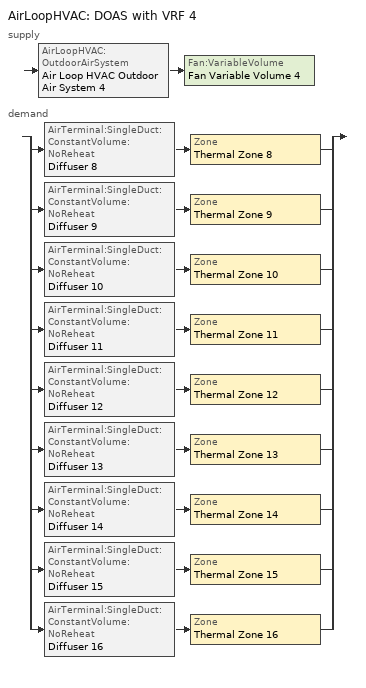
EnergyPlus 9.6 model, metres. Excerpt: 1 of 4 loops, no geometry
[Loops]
AirLoopHVAC 'DOAS with VRF 4'
 supply: AirLoopHVAC:OutdoorAirSystem 'Air Loop HVAC Outdoor Air System 4' > Fan:VariableVolume 'Fan Variable Volume 4'
 demand: split
  | AirTerminal:SingleDuct:ConstantVolume:NoReheat 'Diffuser 8' > Zone 'Thermal Zone 8'
  | AirTerminal:SingleDuct:ConstantVolume:NoReheat 'Diffuser 9' > Zone 'Thermal Zone 9'
  | AirTerminal:SingleDuct:ConstantVolume:NoReheat 'Diffuser 10' > Zone 'Thermal Zone 10'
  | AirTerminal:SingleDuct:ConstantVolume:NoReheat 'Diffuser 11' > Zone 'Thermal Zone 11'
  | AirTerminal:SingleDuct:ConstantVolume:NoReheat 'Diffuser 12' > Zone 'Thermal Zone 12'
  | AirTerminal:SingleDuct:ConstantVolume:NoReheat 'Diffuser 13' > Zone 'Thermal Zone 13'
  | AirTerminal:SingleDuct:ConstantVolume:NoReheat 'Diffuser 14' > Zone 'Thermal Zone 14'
  | AirTerminal:SingleDuct:ConstantVolume:NoReheat 'Diffuser 15' > Zone 'Thermal Zone 15'
  | AirTerminal:SingleDuct:ConstantVolume:NoReheat 'Diffuser 16' > Zone 'Thermal Zone 16'
[Controller:MechanicalVentilation]
Controller Mechanical Ventilation 4: Availability Schedule=Always On Discrete; Demand Controlled Ventilation=No; System Outdoor Air Method=ZoneSum; Zone or ZoneList Name 1=Thermal Zone 8; Design Specification Outdoor Air Object Name 1=Ventilation 8; Zone or ZoneList Name 2=Thermal Zone 9; Design Specification Outdoor Air Object Name 2=Ventilation 9; Zone or ZoneList Name 3=Thermal Zone 10; Design Specification Outdoor Air Object Name 3=Ventilation 10; Zone or ZoneList Name 4=Thermal Zone 11; Design Specification Outdoor Air Object Name 4=Ventilation 11; Zone or ZoneList Name 5=Thermal Zone 12; Design Specification Outdoor Air Object Name 5=Ventilation 12; Zone or ZoneList Name 6=Thermal Zone 13; Design Specification Outdoor Air Object Name 6=Ventilation 13; Zone or ZoneList Name 7=Thermal Zone 14; Design Specification Outdoor Air Object Name 7=Ventilation 14; Zone or ZoneList Name 8=Thermal Zone 15; Design Specification Outdoor Air Object Name 8=Ventilation 15; Zone or ZoneList Name 9=Thermal Zone 16; Design Specification Outdoor Air Object Name 9=Ventilation 16
[AirLoopHVAC]
DOAS with VRF 4: Design Supply Air Flow Rate m3/s=AutoSize; Design Return Air Flow Fraction of Supply Air Flow=1
[Sizing:System]
DOAS with VRF 4: Type of Load to Size On=VentilationRequirement; Design Outdoor Air Flow Rate m3/s=Autosize; Central Heating Maximum System Air Flow Ratio=Autosize; Preheat Design Temperature C=7; Preheat Design Humidity Ratio kgWater/kgDryAir=0.008; Precool Design Temperature C=12.8; Precool Design Humidity Ratio kgWater/kgDryAir=0.008; Central Cooling Design Supply Air Temperature C=12.8; Central Heating Design Supply Air Temperature C=12.8; Type of Zone Sum to Use=NonCoincident; 100% Outdoor Air in Cooling=Yes; 100% Outdoor Air in Heating=Yes; Central Cooling Design Supply Air Humidity Ratio kgWater/kgDryAir=0.0085; Central Heating Design Supply Air Humidity Ratio kgWater/kgDryAir=0.008; Cooling Supply Air Flow Rate Method=DesignDay; Cooling Supply Air Flow Rate m3/s=0; Cooling Supply Air Flow Rate Per Floor Area m3/s-m2=0.00996765; Cooling Fraction of Autosized Cooling Supply Air Flow Rate=1; Cooling Supply Air Flow Rate Per Unit Cooling Capacity m3/s-W=3.94755e-05; Heating Supply Air Flow Rate Method=DesignDay; Heating Supply Air Flow Rate m3/s=0; Heating Supply Air Flow Rate Per Floor Area m3/s-m2=0.00996765; Heating Fraction of Autosized Heating Supply Air Flow Rate=1; Heating Fraction of Autosized Cooling Supply Air Flow Rate=1; Heating Supply Air Flow Rate Per Unit Heating Capacity m3/s-W=3.15882e-05; System Outdoor Air Method=ZoneSum; Zone Maximum Outdoor Air Fraction dimensionless=1; Cooling Design Capacity Method=CoolingDesignCapacity; Cooling Design Capacity W=Autosize; Cooling Design Capacity Per Floor Area W/m2=234.7; Fraction of Autosized Cooling Design Capacity=1; Heating Design Capacity Method=HeatingDesignCapacity; Heating Design Capacity W=Autosize; Heating Design Capacity Per Floor Area W/m2=157; Fraction of Autosized Heating Design Capacity=1; Central Cooling Capacity Control Method=OnOff; Occupant Diversity=Autosize
[Controller:OutdoorAir]
Controller Outdoor Air 4: Minimum Outdoor Air Flow Rate m3/s=0; Maximum Outdoor Air Flow Rate m3/s=Autosize; Economizer Control Type=NoEconomizer; Economizer Control Action Type=ModulateFlow; Economizer Maximum Limit Dry-Bulb Temperature C=28; Economizer Maximum Limit Enthalpy J/kg=64000; Economizer Minimum Limit Dry-Bulb Temperature C=-100; Lockout Type=NoLockout; Minimum Limit Type=FixedMinimum; Mechanical Ventilation Controller=Controller Mechanical Ventilation 4; High Humidity Control=No; Control High Indoor Humidity Based on Outdoor Humidity Ratio=Yes; Heat Recovery Bypass Control Type=BypassWhenWithinEconomizerLimits
[SetpointManager:MixedAir]
Node Air Deck 100% Outoor 4 OS Default SPM: Control Variable=Temperature; Setpoint Node or NodeList=Node Air Deck 100% Outoor 4
[Fan:VariableVolume]
Fan Variable Volume 4: Availability Schedule=Always On Discrete hvac_library; Fan Total Efficiency=0.79; Pressure Rise Pa=404; Maximum Flow Rate m3/s=Autosize; Fan Power Minimum Flow Rate Input Method=FixedFlowRate; Fan Power Minimum Flow Fraction=0; Fan Power Minimum Air Flow Rate m3/s=0; Motor Efficiency=0.93; Motor In Airstream Fraction=1; Fan Power Coefficient 1=0.0407599; Fan Power Coefficient 2=0.088045; Fan Power Coefficient 3=-0.0729261; Fan Power Coefficient 4=0.94374; Fan Power Coefficient 5=0
[SetpointManager:OutdoorAirReset]
OA Temp Reset 4: Control Variable=Temperature; Setpoint at Outdoor Low Temperature C=18; Outdoor Low Temperature C=10; Setpoint at Outdoor High Temperature C=18; Outdoor High Temperature C=24; Setpoint Node or NodeList=Node Air Deck Supply 4
[ZoneControl:Thermostat] Temperature Difference Between Cutout And Setpoint deltaC=0
Name | Zone or ZoneList | Control Type Schedule | Control 1
Thermal Zone 8 Thermostat | Thermal Zone 8 | Thermal Zone 8 Thermostat Schedule | Thermostat Setpoint Dual Setpoint 8
Thermal Zone 9 Thermostat | Thermal Zone 9 | Thermal Zone 9 Thermostat Schedule | Thermostat Setpoint Dual Setpoint 9
Thermal Zone 10 Thermostat | Thermal Zone 10 | Thermal Zone 10 Thermostat Schedule | Thermostat Setpoint Dual Setpoint 10
Thermal Zone 11 Thermostat | Thermal Zone 11 | Thermal Zone 11 Thermostat Schedule | Thermostat Setpoint Dual Setpoint 11
Thermal Zone 12 Thermostat | Thermal Zone 12 | Thermal Zone 12 Thermostat Schedule | Thermostat Setpoint Dual Setpoint 12
Thermal Zone 13 Thermostat | Thermal Zone 13 | Thermal Zone 13 Thermostat Schedule | Thermostat Setpoint Dual Setpoint 13
Thermal Zone 14 Thermostat | Thermal Zone 14 | Thermal Zone 14 Thermostat Schedule | Thermostat Setpoint Dual Setpoint 14
Thermal Zone 15 Thermostat | Thermal Zone 15 | Thermal Zone 15 Thermostat Schedule | Thermostat Setpoint Dual Setpoint 15
Thermal Zone 16 Thermostat | Thermal Zone 16 | Thermal Zone 16 Thermostat Schedule | Thermostat Setpoint Dual Setpoint 16
[ThermostatSetpoint:DualSetpoint]
Name | Heating Setpoint Temperature Schedule | Cooling Setpoint Temperature Schedule
Thermostat Setpoint Dual Setpoint 8 | HtgSetp 8 | ClgSetp 8
Thermostat Setpoint Dual Setpoint 9 | HtgSetp 9 | ClgSetp 9
Thermostat Setpoint Dual Setpoint 10 | HtgSetp 10 | ClgSetp 10
Thermostat Setpoint Dual Setpoint 11 | HtgSetp 11 | ClgSetp 11
Thermostat Setpoint Dual Setpoint 12 | HtgSetp 12 | ClgSetp 12
Thermostat Setpoint Dual Setpoint 13 | HtgSetp 13 | ClgSetp 13
Thermostat Setpoint Dual Setpoint 14 | HtgSetp 14 | ClgSetp 14
Thermostat Setpoint Dual Setpoint 15 | HtgSetp 15 | ClgSetp 15
Thermostat Setpoint Dual Setpoint 16 | HtgSetp 16 | ClgSetp 16
[ZoneHVAC:TerminalUnit:VariableRefrigerantFlow] Terminal Unit Availability Schedule=Always On Discrete hvac_library; Cooling Supply Air Flow Rate m3/s=Autosize; No Cooling Supply Air Flow Rate m3/s=Autosize; Heating Supply Air Flow Rate m3/s=Autosize; No Heating Supply Air Flow Rate m3/s=Autosize; Cooling Outdoor Air Flow Rate m3/s=0; Heating Outdoor Air Flow Rate m3/s=0; No Load Outdoor Air Flow Rate m3/s=0; Supply Air Fan Operating Mode Schedule=Always On Discrete hvac_library; Supply Air Fan Placement=DrawThrough; Zone Terminal Unit On Parasitic Electric Energy Use W=30; Zone Terminal Unit Off Parasitic Electric Energy Use W=20; Rated Heating Capacity Sizing Ratio W/W=1; Maximum Outdoor Dry-Bulb Temperature for Supplemental Heater Operation C=1.30501e-311
Name | Supply Air Fan Object | Cooling Coil Object | Heating Coil Object | Controlling Zone or Thermostat Location
VRF Zone Terminal 8 | VRF Zone Terminal Fan 8 | VRF Zone Terminal Cooling Coil 8 | VRF Zone Terminal Heating Coil 8 | Thermal Zone 8
VRF Zone Terminal 9 | VRF Zone Terminal Fan 9 | VRF Zone Terminal Cooling Coil 9 | VRF Zone Terminal Heating Coil 9 | Thermal Zone 9
VRF Zone Terminal 10 | VRF Zone Terminal Fan 10 | VRF Zone Terminal Cooling Coil 10 | VRF Zone Terminal Heating Coil 10 | Thermal Zone 10
VRF Zone Terminal 11 | VRF Zone Terminal Fan 11 | VRF Zone Terminal Cooling Coil 11 | VRF Zone Terminal Heating Coil 11 | Thermal Zone 11
VRF Zone Terminal 12 | VRF Zone Terminal Fan 12 | VRF Zone Terminal Cooling Coil 12 | VRF Zone Terminal Heating Coil 12 | Thermal Zone 12
VRF Zone Terminal 13 | VRF Zone Terminal Fan 13 | VRF Zone Terminal Cooling Coil 13 | VRF Zone Terminal Heating Coil 13 | Thermal Zone 13
VRF Zone Terminal 14 | VRF Zone Terminal Fan 14 | VRF Zone Terminal Cooling Coil 14 | VRF Zone Terminal Heating Coil 14 | Thermal Zone 14
VRF Zone Terminal 15 | VRF Zone Terminal Fan 15 | VRF Zone Terminal Cooling Coil 15 | VRF Zone Terminal Heating Coil 15 | Thermal Zone 15
VRF Zone Terminal 16 | VRF Zone Terminal Fan 16 | VRF Zone Terminal Cooling Coil 16 | VRF Zone Terminal Heating Coil 16 | Thermal Zone 16
[Coil:Cooling:DX:VariableRefrigerantFlow] Availability Schedule=Always On Discrete hvac_library; Gross Rated Total Cooling Capacity W=Autosize; Gross Rated Sensible Heat Ratio=Autosize; Rated Air Flow Rate m3/s=Autosize; Cooling Capacity Ratio Modifier Function of Temperature Curve=VRFTUCoolCapFT; Cooling Capacity Modifier Curve Function of Flow Fraction=VRFACCoolCapFFF
VRF Zone Terminal Cooling Coil 8; VRF Zone Terminal Cooling Coil 9; VRF Zone Terminal Cooling Coil 10; VRF Zone Terminal Cooling Coil 11; VRF Zone Terminal Cooling Coil 12; VRF Zone Terminal Cooling Coil 13; VRF Zone Terminal Cooling Coil 14; VRF Zone Terminal Cooling Coil 15; VRF Zone Terminal Cooling Coil 16
[Coil:Heating:DX:VariableRefrigerantFlow] Availability Schedule=Always On Discrete hvac_library; Gross Rated Heating Capacity W=Autosize; Rated Air Flow Rate m3/s=Autosize; Heating Capacity Ratio Modifier Function of Temperature Curve=Coil Heating DX Variable Refrigerant Flow 1 VRFTUHeatCAPFT; Heating Capacity Modifier Function of Flow Fraction Curve=Coil Heating DX Variable Refrigerant Flow 1 VRFACCoolCapFFF
VRF Zone Terminal Heating Coil 8; VRF Zone Terminal Heating Coil 9; VRF Zone Terminal Heating Coil 10; VRF Zone Terminal Heating Coil 11; VRF Zone Terminal Heating Coil 12; VRF Zone Terminal Heating Coil 13; VRF Zone Terminal Heating Coil 14; VRF Zone Terminal Heating Coil 15; VRF Zone Terminal Heating Coil 16
[Fan:OnOff] Availability Schedule=Always On Discrete hvac_library; Fan Total Efficiency=0.6; Pressure Rise Pa=300; Maximum Flow Rate m3/s=Autosize; Motor Efficiency=0.8; Motor In Airstream Fraction=1; Fan Power Ratio Function of Speed Ratio Curve=Fan On Off Power Curve 19; Fan Efficiency Ratio Function of Speed Ratio Curve=Fan On Off Efficiency Curve 6
VRF Zone Terminal Fan 8; VRF Zone Terminal Fan 9; VRF Zone Terminal Fan 10; VRF Zone Terminal Fan 11; VRF Zone Terminal Fan 12; VRF Zone Terminal Fan 13; VRF Zone Terminal Fan 14; VRF Zone Terminal Fan 15; VRF Zone Terminal Fan 16
[AirTerminal:SingleDuct:ConstantVolume:NoReheat] Availability Schedule=Always On Discrete hvac_library; Maximum Air Flow Rate m3/s=AutoSize
Diffuser 8; Diffuser 9; Diffuser 10; Diffuser 11; Diffuser 12; Diffuser 13; Diffuser 14; Diffuser 15; Diffuser 16
[Zone equipment]
Thermal Zone 8: VRF Zone Terminal 8, Diffuser 8
Thermal Zone 9: VRF Zone Terminal 9, Diffuser 9
Thermal Zone 10: VRF Zone Terminal 10, Diffuser 10
Thermal Zone 11: VRF Zone Terminal 11, Diffuser 11
Thermal Zone 12: VRF Zone Terminal 12, Diffuser 12
Thermal Zone 13: VRF Zone Terminal 13, Diffuser 13
Thermal Zone 14: VRF Zone Terminal 14, Diffuser 14
Thermal Zone 15: VRF Zone Terminal 15, Diffuser 15
Thermal Zone 16: VRF Zone Terminal 16, Diffuser 16
[Sizing:Zone] Zone Cooling Design Supply Air Temperature Input Method=SupplyAirTemperature; Zone Cooling Design Supply Air Temperature C=12.7; Zone Cooling Design Supply Air Temperature Difference deltaC=11.11; Zone Heating Design Supply Air Temperature Input Method=SupplyAirTemperature; Zone Heating Design Supply Air Temperature C=41.5; Zone Heating Design Supply Air Temperature Difference deltaC=11.11; Zone Cooling Design Supply Air Humidity Ratio kgWater/kgDryAir=0.0085; Zone Heating Design Supply Air Humidity Ratio kgWater/kgDryAir=0.008; Cooling Design Air Flow Method=DesignDay; Cooling Design Air Flow Rate m3/s=0; Cooling Minimum Air Flow per Zone Floor Area m3/s-m2=0.000762; Cooling Minimum Air Flow m3/s=0; Cooling Minimum Air Flow Fraction=0; Heating Design Air Flow Method=DesignDay; Heating Design Air Flow Rate m3/s=0; Heating Maximum Air Flow per Zone Floor Area m3/s-m2=0.002032; Heating Maximum Air Flow m3/s=0.141576; Heating Maximum Air Flow Fraction=0.3; Account for Dedicated Outdoor Air System=No
Name | Design Specification Outdoor Air Object
Thermal Zone 8 | Ventilation 8
Thermal Zone 9 | Ventilation 9
Thermal Zone 10 | Ventilation 10
Thermal Zone 11 | Ventilation 11
Thermal Zone 12 | Ventilation 12
Thermal Zone 13 | Ventilation 13
Thermal Zone 14 | Ventilation 14
Thermal Zone 15 | Ventilation 15
Thermal Zone 16 | Ventilation 16
[DesignSpecification:OutdoorAir] Outdoor Air Method=Sum; Outdoor Air Flow per Person m3/s-person=0; Outdoor Air Flow per Zone Floor Area m3/s-m2=0; Outdoor Air Flow per Zone m3/s=0; Outdoor Air Flow Air Changes per Hour 1/hr=1.01
Ventilation 8; Ventilation 9; Ventilation 10; Ventilation 11; Ventilation 12; Ventilation 13; Ventilation 14; Ventilation 15; Ventilation 16
[Schedule:Day:Interval]
HtgSetp Summer Design Day 8; HtgSetp Summer Design Day 9; HtgSetp Summer Design Day 10; HtgSetp Summer Design Day 11; HtgSetp Summer Design Day 12; HtgSetp Summer Design Day 13; HtgSetp Summer Design Day 14; HtgSetp Summer Design Day 15; HtgSetp Summer Design Day 16: No, 24:00, 15.6
HtgSetp Winter Design Day 8; HtgSetp Winter Design Day 9; HtgSetp Winter Design Day 10; HtgSetp Winter Design Day 11; HtgSetp Winter Design Day 12; HtgSetp Winter Design Day 13; HtgSetp Winter Design Day 14; HtgSetp Winter Design Day 15; HtgSetp Winter Design Day 16: No, 24:00, 21
ClgSetp Summer Design Day 8; ClgSetp Summer Design Day 9; ClgSetp Summer Design Day 10; ClgSetp Summer Design Day 11; ClgSetp Summer Design Day 12; ClgSetp Summer Design Day 13; ClgSetp Summer Design Day 14; ClgSetp Summer Design Day 15; ClgSetp Summer Design Day 16: No, 06:00, 26.7, 22:00, 24, 24:00, 26.7
ClgSetp Winter Design Day 8; ClgSetp Winter Design Day 9; ClgSetp Winter Design Day 10; ClgSetp Winter Design Day 11; ClgSetp Winter Design Day 12; ClgSetp Winter Design Day 13; ClgSetp Winter Design Day 14; ClgSetp Winter Design Day 15; ClgSetp Winter Design Day 16: No, 24:00, 26.7
ClgSetp Default Schedule 8; ClgSetp Default Schedule 9; ClgSetp Default Schedule 10; ClgSetp Default Schedule 11; ClgSetp Default Schedule 12; ClgSetp Default Schedule 13; ClgSetp Default Schedule 14; ClgSetp Default Schedule 15; ClgSetp Default Schedule 16: Temperature 37, No, 01:00, 28.7, 02:00, 28.7, 03:00, 28.7, 04:00, 28.7, 05:00, 28.7, 06:00, 28.7, 07:00, 25.7, 08:00, 25.7, 09:00, 25.7, 10:00, 25.7, 11:00, 25.7, 12:00, 25.7, 13:00, 25.7, 14:00, 25.7, 15:00, 25.7, 16:00, 25.7, 17:00, 25.7, 18:00, 25.7, 19:00, 25.7, 20:00, 25.7, 21:00, 28.7, 22:00, 28.7, 23:00, 28.7, 24:00, 28.7
HtgSetp Default Schedule 8; HtgSetp Default Schedule 9; HtgSetp Default Schedule 10; HtgSetp Default Schedule 11; HtgSetp Default Schedule 12; HtgSetp Default Schedule 13; HtgSetp Default Schedule 14; HtgSetp Default Schedule 15; HtgSetp Default Schedule 16: Temperature 36, No, 01:00, 22.2, 02:00, 22.2, 03:00, 22.2, 04:00, 22.2, 05:00, 22.2, 06:00, 22.2, 07:00, 19, 08:00, 19, 09:00, 19, 10:00, 19, 11:00, 19, 12:00, 19, 13:00, 19, 14:00, 19, 15:00, 19, 16:00, 19, 17:00, 19, 18:00, 19, 19:00, 19, 20:00, 19, 21:00, 22.2, 22:00, 22.2, 23:00, 22.2, 24:00, 22.2
[Schedule:Week:Daily]
HtgSetp 8 Week Rule - Jan1-Dec31: HtgSetp Default Schedule 8, HtgSetp Default Schedule 8, HtgSetp Default Schedule 8, HtgSetp Default Schedule 8, HtgSetp Default Schedule 8, HtgSetp Default Schedule 8, HtgSetp Default Schedule 8, HtgSetp Default Schedule 8, HtgSetp Summer Design Day 8, HtgSetp Winter Design Day 8, HtgSetp Default Schedule 8, HtgSetp Default Schedule 8
ClgSetp 8 Week Rule - Jan1-Dec31: ClgSetp Default Schedule 8, ClgSetp Default Schedule 8, ClgSetp Default Schedule 8, ClgSetp Default Schedule 8, ClgSetp Default Schedule 8, ClgSetp Default Schedule 8, ClgSetp Default Schedule 8, ClgSetp Default Schedule 8, ClgSetp Summer Design Day 8, ClgSetp Winter Design Day 8, ClgSetp Default Schedule 8, ClgSetp Default Schedule 8
HtgSetp 9 Week Rule - Jan1-Dec31: HtgSetp Default Schedule 9, HtgSetp Default Schedule 9, HtgSetp Default Schedule 9, HtgSetp Default Schedule 9, HtgSetp Default Schedule 9, HtgSetp Default Schedule 9, HtgSetp Default Schedule 9, HtgSetp Default Schedule 9, HtgSetp Summer Design Day 9, HtgSetp Winter Design Day 9, HtgSetp Default Schedule 9, HtgSetp Default Schedule 9
ClgSetp 9 Week Rule - Jan1-Dec31: ClgSetp Default Schedule 9, ClgSetp Default Schedule 9, ClgSetp Default Schedule 9, ClgSetp Default Schedule 9, ClgSetp Default Schedule 9, ClgSetp Default Schedule 9, ClgSetp Default Schedule 9, ClgSetp Default Schedule 9, ClgSetp Summer Design Day 9, ClgSetp Winter Design Day 9, ClgSetp Default Schedule 9, ClgSetp Default Schedule 9
HtgSetp 10 Week Rule - Jan1-Dec31: HtgSetp Default Schedule 10, HtgSetp Default Schedule 10, HtgSetp Default Schedule 10, HtgSetp Default Schedule 10, HtgSetp Default Schedule 10, HtgSetp Default Schedule 10, HtgSetp Default Schedule 10, HtgSetp Default Schedule 10, HtgSetp Summer Design Day 10, HtgSetp Winter Design Day 10, HtgSetp Default Schedule 10, HtgSetp Default Schedule 10
ClgSetp 10 Week Rule - Jan1-Dec31: ClgSetp Default Schedule 10, ClgSetp Default Schedule 10, ClgSetp Default Schedule 10, ClgSetp Default Schedule 10, ClgSetp Default Schedule 10, ClgSetp Default Schedule 10, ClgSetp Default Schedule 10, ClgSetp Default Schedule 10, ClgSetp Summer Design Day 10, ClgSetp Winter Design Day 10, ClgSetp Default Schedule 10, ClgSetp Default Schedule 10
HtgSetp 11 Week Rule - Jan1-Dec31: HtgSetp Default Schedule 11, HtgSetp Default Schedule 11, HtgSetp Default Schedule 11, HtgSetp Default Schedule 11, HtgSetp Default Schedule 11, HtgSetp Default Schedule 11, HtgSetp Default Schedule 11, HtgSetp Default Schedule 11, HtgSetp Summer Design Day 11, HtgSetp Winter Design Day 11, HtgSetp Default Schedule 11, HtgSetp Default Schedule 11
ClgSetp 11 Week Rule - Jan1-Dec31: ClgSetp Default Schedule 11, ClgSetp Default Schedule 11, ClgSetp Default Schedule 11, ClgSetp Default Schedule 11, ClgSetp Default Schedule 11, ClgSetp Default Schedule 11, ClgSetp Default Schedule 11, ClgSetp Default Schedule 11, ClgSetp Summer Design Day 11, ClgSetp Winter Design Day 11, ClgSetp Default Schedule 11, ClgSetp Default Schedule 11
HtgSetp 12 Week Rule - Jan1-Dec31: HtgSetp Default Schedule 12, HtgSetp Default Schedule 12, HtgSetp Default Schedule 12, HtgSetp Default Schedule 12, HtgSetp Default Schedule 12, HtgSetp Default Schedule 12, HtgSetp Default Schedule 12, HtgSetp Default Schedule 12, HtgSetp Summer Design Day 12, HtgSetp Winter Design Day 12, HtgSetp Default Schedule 12, HtgSetp Default Schedule 12
ClgSetp 12 Week Rule - Jan1-Dec31: ClgSetp Default Schedule 12, ClgSetp Default Schedule 12, ClgSetp Default Schedule 12, ClgSetp Default Schedule 12, ClgSetp Default Schedule 12, ClgSetp Default Schedule 12, ClgSetp Default Schedule 12, ClgSetp Default Schedule 12, ClgSetp Summer Design Day 12, ClgSetp Winter Design Day 12, ClgSetp Default Schedule 12, ClgSetp Default Schedule 12
HtgSetp 13 Week Rule - Jan1-Dec31: HtgSetp Default Schedule 13, HtgSetp Default Schedule 13, HtgSetp Default Schedule 13, HtgSetp Default Schedule 13, HtgSetp Default Schedule 13, HtgSetp Default Schedule 13, HtgSetp Default Schedule 13, HtgSetp Default Schedule 13, HtgSetp Summer Design Day 13, HtgSetp Winter Design Day 13, HtgSetp Default Schedule 13, HtgSetp Default Schedule 13
ClgSetp 13 Week Rule - Jan1-Dec31: ClgSetp Default Schedule 13, ClgSetp Default Schedule 13, ClgSetp Default Schedule 13, ClgSetp Default Schedule 13, ClgSetp Default Schedule 13, ClgSetp Default Schedule 13, ClgSetp Default Schedule 13, ClgSetp Default Schedule 13, ClgSetp Summer Design Day 13, ClgSetp Winter Design Day 13, ClgSetp Default Schedule 13, ClgSetp Default Schedule 13
HtgSetp 14 Week Rule - Jan1-Dec31: HtgSetp Default Schedule 14, HtgSetp Default Schedule 14, HtgSetp Default Schedule 14, HtgSetp Default Schedule 14, HtgSetp Default Schedule 14, HtgSetp Default Schedule 14, HtgSetp Default Schedule 14, HtgSetp Default Schedule 14, HtgSetp Summer Design Day 14, HtgSetp Winter Design Day 14, HtgSetp Default Schedule 14, HtgSetp Default Schedule 14
ClgSetp 14 Week Rule - Jan1-Dec31: ClgSetp Default Schedule 14, ClgSetp Default Schedule 14, ClgSetp Default Schedule 14, ClgSetp Default Schedule 14, ClgSetp Default Schedule 14, ClgSetp Default Schedule 14, ClgSetp Default Schedule 14, ClgSetp Default Schedule 14, ClgSetp Summer Design Day 14, ClgSetp Winter Design Day 14, ClgSetp Default Schedule 14, ClgSetp Default Schedule 14
HtgSetp 15 Week Rule - Jan1-Dec31: HtgSetp Default Schedule 15, HtgSetp Default Schedule 15, HtgSetp Default Schedule 15, HtgSetp Default Schedule 15, HtgSetp Default Schedule 15, HtgSetp Default Schedule 15, HtgSetp Default Schedule 15, HtgSetp Default Schedule 15, HtgSetp Summer Design Day 15, HtgSetp Winter Design Day 15, HtgSetp Default Schedule 15, HtgSetp Default Schedule 15
ClgSetp 15 Week Rule - Jan1-Dec31: ClgSetp Default Schedule 15, ClgSetp Default Schedule 15, ClgSetp Default Schedule 15, ClgSetp Default Schedule 15, ClgSetp Default Schedule 15, ClgSetp Default Schedule 15, ClgSetp Default Schedule 15, ClgSetp Default Schedule 15, ClgSetp Summer Design Day 15, ClgSetp Winter Design Day 15, ClgSetp Default Schedule 15, ClgSetp Default Schedule 15
HtgSetp 16 Week Rule - Jan1-Dec31: HtgSetp Default Schedule 16, HtgSetp Default Schedule 16, HtgSetp Default Schedule 16, HtgSetp Default Schedule 16, HtgSetp Default Schedule 16, HtgSetp Default Schedule 16, HtgSetp Default Schedule 16, HtgSetp Default Schedule 16, HtgSetp Summer Design Day 16, HtgSetp Winter Design Day 16, HtgSetp Default Schedule 16, HtgSetp Default Schedule 16
ClgSetp 16 Week Rule - Jan1-Dec31: ClgSetp Default Schedule 16, ClgSetp Default Schedule 16, ClgSetp Default Schedule 16, ClgSetp Default Schedule 16, ClgSetp Default Schedule 16, ClgSetp Default Schedule 16, ClgSetp Default Schedule 16, ClgSetp Default Schedule 16, ClgSetp Summer Design Day 16, ClgSetp Winter Design Day 16, ClgSetp Default Schedule 16, ClgSetp Default Schedule 16
[Schedule:Year]
HtgSetp 8: HtgSetp 8 Week Rule - Jan1-Dec31, 1, 1, 12, 31
ClgSetp 8: ClgSetp 8 Week Rule - Jan1-Dec31, 1, 1, 12, 31
HtgSetp 9: HtgSetp 9 Week Rule - Jan1-Dec31, 1, 1, 12, 31
ClgSetp 9: ClgSetp 9 Week Rule - Jan1-Dec31, 1, 1, 12, 31
HtgSetp 10: HtgSetp 10 Week Rule - Jan1-Dec31, 1, 1, 12, 31
ClgSetp 10: ClgSetp 10 Week Rule - Jan1-Dec31, 1, 1, 12, 31
HtgSetp 11: HtgSetp 11 Week Rule - Jan1-Dec31, 1, 1, 12, 31
ClgSetp 11: ClgSetp 11 Week Rule - Jan1-Dec31, 1, 1, 12, 31
HtgSetp 12: HtgSetp 12 Week Rule - Jan1-Dec31, 1, 1, 12, 31
ClgSetp 12: ClgSetp 12 Week Rule - Jan1-Dec31, 1, 1, 12, 31
HtgSetp 13: HtgSetp 13 Week Rule - Jan1-Dec31, 1, 1, 12, 31
ClgSetp 13: ClgSetp 13 Week Rule - Jan1-Dec31, 1, 1, 12, 31
HtgSetp 14: HtgSetp 14 Week Rule - Jan1-Dec31, 1, 1, 12, 31
ClgSetp 14: ClgSetp 14 Week Rule - Jan1-Dec31, 1, 1, 12, 31
HtgSetp 15: HtgSetp 15 Week Rule - Jan1-Dec31, 1, 1, 12, 31
ClgSetp 15: ClgSetp 15 Week Rule - Jan1-Dec31, 1, 1, 12, 31
HtgSetp 16: HtgSetp 16 Week Rule - Jan1-Dec31, 1, 1, 12, 31
ClgSetp 16: ClgSetp 16 Week Rule - Jan1-Dec31, 1, 1, 12, 31
[Schedule:Compact]
Thermal Zone 8 Thermostat Schedule; Thermal Zone 9 Thermostat Schedule; Thermal Zone 10 Thermostat Schedule; Thermal Zone 11 Thermostat Schedule; Thermal Zone 12 Thermostat Schedule; Thermal Zone 13 Thermostat Schedule; Thermal Zone 14 Thermostat Schedule; Thermal Zone 15 Thermostat Schedule; Thermal Zone 16 Thermostat Schedule: Through: 12/31, For: AllDays, Until: 24:00, 4
[Curve:Biquadratic] Input Unit Type for X=Temperature; Input Unit Type for Y=Temperature; Output Unit Type=Dimensionless
Name | Coefficient1 Constant | Coefficient2 x | Coefficient3 x**2 | Coefficient4 y | Coefficient5 y**2 | Coefficient6 x*y | Minimum Value of x | Maximum Value of x | Minimum Value of y | Maximum Value of y | Minimum Curve Output | Maximum Curve Output
VRFTUCoolCapFT | 0.0585884 | 0.0587397 | -0.000210275 | 0.010937 | -0.000121955 | -0.000524662 | 15 | 23.89 | 20 | 43.33 | 0.8083 | 1.2583
Coil Heating DX Variable Refrigerant Flow 1 VRFTUHeatCAPFT | 0.375444 | 0.0668191 | -0.00194171 | 0.0442618 | -0.000400958 | -0.00148198 | 21.11 | 27.22 | -15 | 18.33 | 0.6074 | 1
[Curve:Cubic]
Fan On Off Efficiency Curve 6: Coefficient1 Constant=1; Coefficient2 x=0; Coefficient3 x**2=0; Coefficient4 x**3=0; Minimum Value of x=0; Maximum Value of x=1
[Curve:Quadratic] Coefficient1 Constant=0.8; Coefficient2 x=0.2; Coefficient3 x**2=0; Minimum Value of x=0.5; Maximum Value of x=1.5
VRFACCoolCapFFF; Coil Heating DX Variable Refrigerant Flow 1 VRFACCoolCapFFF
[Curve:Exponent]
Fan On Off Power Curve 19: Coefficient1 Constant=1; Coefficient2 Constant=0; Coefficient3 Constant=0; Minimum Value of x=0; Maximum Value of x=1
[Schedule:Constant]
Always On Discrete; Always On Discrete hvac_library: 1
